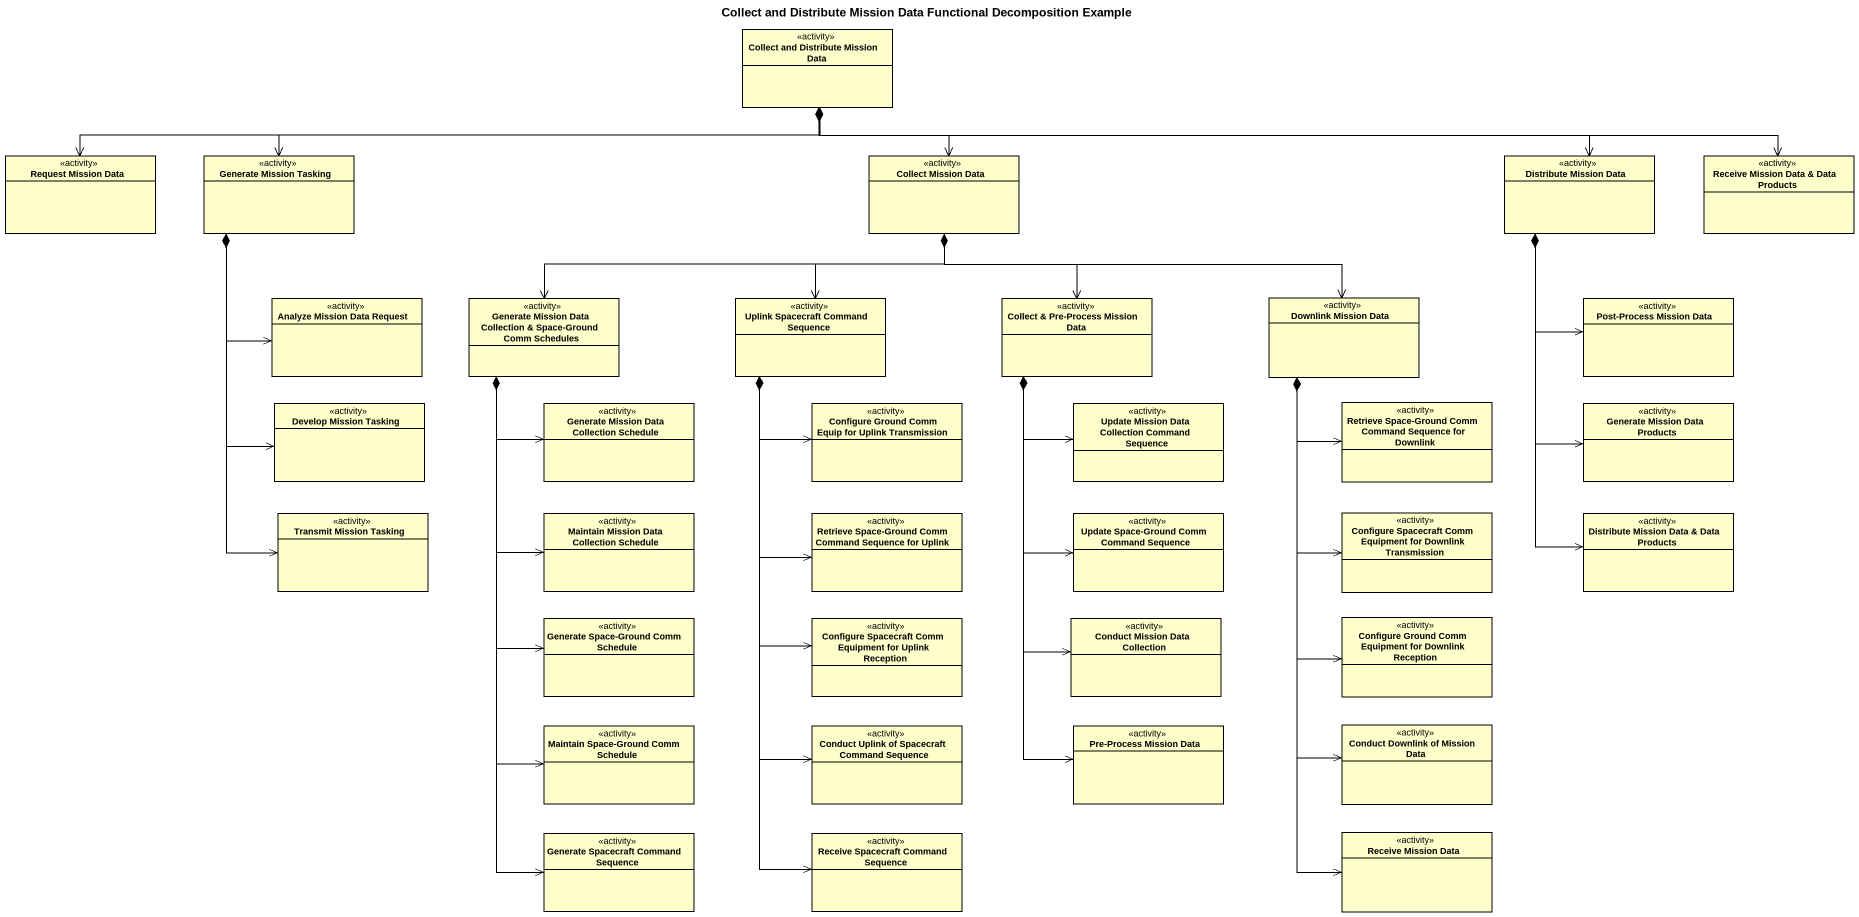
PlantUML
@startuml
title Collect and Distribute Mission Data Functional Decomposition Example
hide circle
hide empty members
class "Collect and Distribute Mission Data" as Collect_and_Distribute <<activity>>
class "Request Mission Data" as Request_Mission_Data <<activity>>
class "Generate Mission Tasking" as Generate_Mission_Tasking <<activity>>
class "Collect Mission Data" as Collect_Mission_Data <<activity>>
class "Distribute Mission Data" as Distribute_Mission_Data <<activity>>
class "Receive Mission Data & Data Products" as Receive_Mission_Data_Data <<activity>>
class "Analyze Mission Data Request" as Analyze_Mission_Data_Request <<activity>>
class "Generate Mission Data Collection & Space-Ground Comm Schedules" as Generate_Mission_Data <<activity>>
class "Uplink Spacecraft Command Sequence" as Uplink_Spacecraft_Command <<activity>>
class "Collect & Pre-Process Mission Data" as Collect_Pre_Process_Mission <<activity>>
class "Downlink Mission Data" as Downlink_Mission_Data <<activity>>
class "Post-Process Mission Data" as Post_Process_Mission_Data <<activity>>
class "Develop Mission Tasking" as Develop_Mission_Tasking <<activity>>
class "Generate Mission Data Collection Schedule" as Generate_Mission_Data_2 <<activity>>
class "Configure Ground Comm Equip for Uplink Transmission" as Configure_Ground_Comm_Equip <<activity>>
class "Update Mission Data Collection Command Sequence" as Update_Mission_Data <<activity>>
class "Retrieve Space-Ground Comm Command Sequence for Downlink" as Retrieve_Space_Ground_Comm <<activity>>
class "Generate Mission Data Products" as Generate_Mission_Data_3 <<activity>>
class "Transmit Mission Tasking" as Transmit_Mission_Tasking <<activity>>
class "Maintain Mission Data Collection Schedule" as Maintain_Mission_Data <<activity>>
class "Retrieve Space-Ground Comm Command Sequence for Uplink" as Retrieve_Space_Ground_Comm_2 <<activity>>
class "Update Space-Ground Comm Command Sequence" as Update_Space_Ground_Comm <<activity>>
class "Configure Spacecraft Comm Equipment for Downlink Transmission" as Configure_Spacecraft_Comm <<activity>>
class "Distribute Mission Data & Data Products" as Distribute_Mission_Data_2 <<activity>>
class "Generate Space-Ground Comm Schedule" as Generate_Space_Ground_Comm <<activity>>
class "Configure Spacecraft Comm Equipment for Uplink Reception" as Configure_Spacecraft_Comm_2 <<activity>>
class "Conduct Mission Data Collection" as Conduct_Mission_Data <<activity>>
class "Configure Ground Comm Equipment for Downlink Reception" as Configure_Ground_Comm <<activity>>
class "Maintain Space-Ground Comm Schedule" as Maintain_Space_Ground_Comm <<activity>>
class "Conduct Uplink of Spacecraft Command Sequence" as Conduct_Uplink_of <<activity>>
class "Pre-Process Mission Data" as Pre_Process_Mission_Data <<activity>>
class "Conduct Downlink of Mission Data" as Conduct_Downlink_of_Mission <<activity>>
class "Generate Spacecraft Command Sequence" as Generate_Spacecraft_Command <<activity>>
class "Receive Spacecraft Command Sequence" as Receive_Spacecraft_Command <<activity>>
class "Receive Mission Data" as Receive_Mission_Data <<activity>>
Collect_and_Distribute *-left-> Request_Mission_Data
Collect_and_Distribute *-left-> Generate_Mission_Tasking
Collect_and_Distribute *--> Collect_Mission_Data
Collect_and_Distribute *-right-> Distribute_Mission_Data
Collect_and_Distribute *-right-> Receive_Mission_Data_Data
Generate_Mission_Tasking *--> Analyze_Mission_Data_Request
Generate_Mission_Tasking *--> Develop_Mission_Tasking
Generate_Mission_Tasking *--> Transmit_Mission_Tasking
Collect_Mission_Data *-left-> Generate_Mission_Data
Collect_Mission_Data *--> Uplink_Spacecraft_Command
Collect_Mission_Data *--> Collect_Pre_Process_Mission
Collect_Mission_Data *-right-> Downlink_Mission_Data
Distribute_Mission_Data *--> Post_Process_Mission_Data
Distribute_Mission_Data *--> Generate_Mission_Data_3
Distribute_Mission_Data *--> Distribute_Mission_Data_2
Generate_Mission_Data *--> Generate_Mission_Data_2
Generate_Mission_Data *--> Maintain_Mission_Data
Generate_Mission_Data *--> Generate_Space_Ground_Comm
Generate_Mission_Data *--> Maintain_Space_Ground_Comm
Generate_Mission_Data *--> Generate_Spacecraft_Command
Uplink_Spacecraft_Command *--> Configure_Ground_Comm_Equip
Uplink_Spacecraft_Command *--> Retrieve_Space_Ground_Comm_2
Uplink_Spacecraft_Command *--> Configure_Spacecraft_Comm_2
Uplink_Spacecraft_Command *--> Conduct_Uplink_of
Uplink_Spacecraft_Command *--> Receive_Spacecraft_Command
Collect_Pre_Process_Mission *--> Update_Mission_Data
Collect_Pre_Process_Mission *--> Update_Space_Ground_Comm
Collect_Pre_Process_Mission *--> Conduct_Mission_Data
Collect_Pre_Process_Mission *--> Pre_Process_Mission_Data
Downlink_Mission_Data *--> Retrieve_Space_Ground_Comm
Downlink_Mission_Data *--> Configure_Spacecraft_Comm
Downlink_Mission_Data *--> Configure_Ground_Comm
Downlink_Mission_Data *--> Conduct_Downlink_of_Mission
Downlink_Mission_Data *--> Receive_Mission_Data
@enduml
